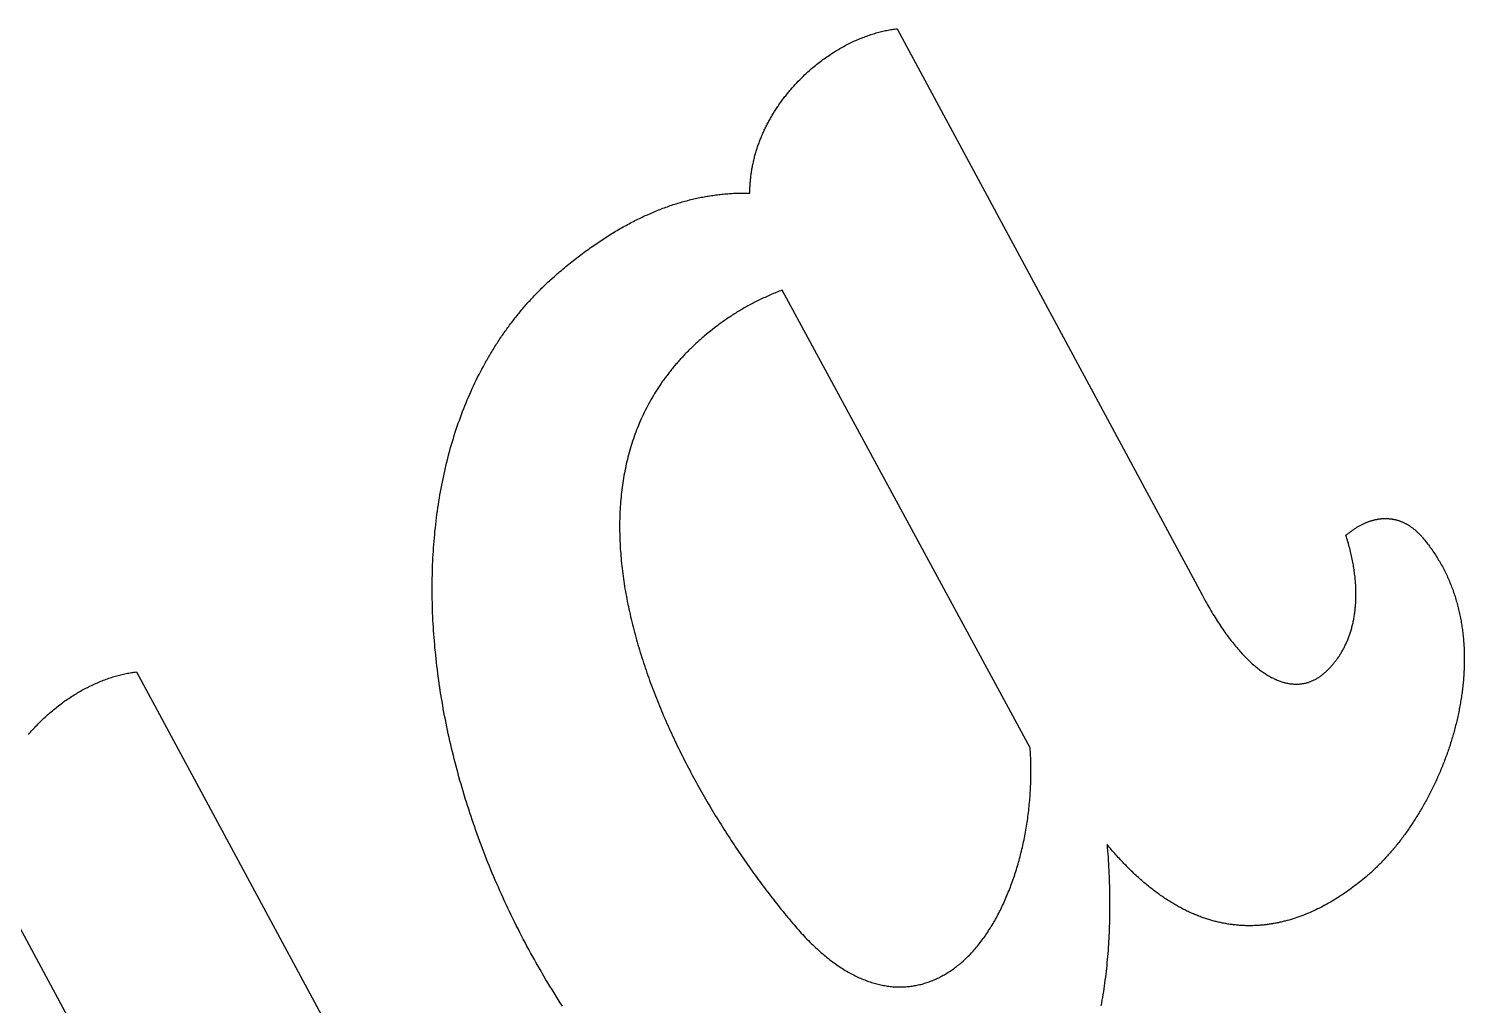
# Model space of a CAD drawing. Extents: x 156 to 510, y 849 to 1306.
# Drawn here: x 477 to 509.56, y 962.77 to 984.94 of the extents above; entities that cross this region are included whole.
import ezdxf

# ---------------------------------------------------------------- set-up
doc = ezdxf.new("R2010")
doc.units = 0
doc.layers.add('color#7d7d7dff', color=1, linetype='CONTINUOUS')

msp = doc.modelspace()

# ---------------------------------------------------------------- linework, layer by layer
at = {"layer": 'color#7d7d7dff'}
for points in [[(489.103, 962.758), (489.056, 962.832), (489.008, 962.906), (488.961, 962.981), (488.914, 963.055), (488.868, 963.13), (488.822, 963.205), (488.776, 963.281), (488.731, 963.356), (488.686, 963.432), (488.642, 963.507), (488.598, 963.583), (488.554, 963.66), (488.511, 963.736), (488.468, 963.812), (488.425, 963.889), (488.383, 963.966), (488.341, 964.043), (488.299, 964.12), (488.258, 964.197), (488.217, 964.275), (488.177, 964.353), (488.137, 964.43), (488.097, 964.508), (488.058, 964.586), (488.019, 964.665), (487.98, 964.743), (487.942, 964.821), (487.905, 964.9), (487.867, 964.979), (487.83, 965.058), (487.793, 965.137), (487.757, 965.216), (487.721, 965.295), (487.686, 965.374), (487.651, 965.454), (487.616, 965.533), (487.582, 965.613), (487.548, 965.693), (487.514, 965.773), (487.481, 965.852), (487.448, 965.933), (487.416, 966.013), (487.384, 966.093), (487.353, 966.173), (487.321, 966.254), (487.291, 966.334), (487.26, 966.415), (487.23, 966.495), (487.2, 966.576), (487.171, 966.657), (487.142, 966.738), (487.114, 966.818), (487.086, 966.899), (487.058, 966.98), (487.031, 967.061), (487.004, 967.143), (486.978, 967.224), (486.952, 967.305), (486.926, 967.386), (486.901, 967.467), (486.876, 967.549), (486.852, 967.63), (486.828, 967.712), (486.804, 967.793), (486.781, 967.874), (486.758, 967.956), (486.736, 968.037), (486.714, 968.119), (486.692, 968.2), (486.671, 968.282), (486.65, 968.363), (486.63, 968.445), (486.61, 968.526), (486.59, 968.608), (486.571, 968.689), (486.553, 968.771), (486.534, 968.852), (486.516, 968.934), (486.499, 969.015), (486.482, 969.097), (486.465, 969.178), (486.449, 969.259), (486.433, 969.341), (486.418, 969.422), (486.403, 969.503), (486.389, 969.585), (486.374, 969.666), (486.361, 969.747), (486.348, 969.828), (486.335, 969.909), (486.322, 969.99), (486.31, 970.071), (486.299, 970.152), (486.288, 970.233), (486.277, 970.314), (486.267, 970.395), (486.257, 970.475), (486.247, 970.556), (486.238, 970.636), (486.23, 970.717), (486.222, 970.797), (486.214, 970.877), (486.207, 970.958), (486.2, 971.038), (486.194, 971.118), (486.188, 971.198), (486.182, 971.277), (486.177, 971.357), (486.172, 971.437), (486.168, 971.516), (486.164, 971.596), (486.161, 971.675), (486.158, 971.754), (486.156, 971.833), (486.154, 971.912), (486.152, 971.991), (486.151, 972.069), (486.15, 972.148), (486.15, 972.226), (486.15, 972.305), (486.151, 972.383), (486.152, 972.461), (486.154, 972.539), (486.156, 972.616), (486.158, 972.694), (486.161, 972.771), (486.164, 972.848), (486.168, 972.926), (486.172, 973.002), (486.177, 973.079), (486.182, 973.156), (486.188, 973.232), (486.194, 973.308), (486.2, 973.385), (486.207, 973.46), (486.214, 973.536), (486.222, 973.612), (486.231, 973.687), (486.239, 973.762), (486.249, 973.837), (486.258, 973.912), (486.269, 973.986), (486.279, 974.061), (486.29, 974.135), (486.302, 974.209), (486.314, 974.282), (486.326, 974.356), (486.339, 974.429), (486.353, 974.502), (486.366, 974.575), (486.381, 974.648), (486.396, 974.72), (486.411, 974.792), (486.427, 974.864), (486.443, 974.936), (486.459, 975.007), (486.477, 975.079), (486.494, 975.15), (486.512, 975.22), (486.531, 975.291), (486.55, 975.361), (486.569, 975.431), (486.589, 975.5), (486.61, 975.57), (486.631, 975.639), (486.652, 975.708), (486.674, 975.777), (486.696, 975.845), (486.719, 975.913), (486.743, 975.981), (486.766, 976.048), (486.791, 976.115), (486.815, 976.182), (486.841, 976.249), (486.866, 976.315), (486.893, 976.381), (486.919, 976.447), (486.946, 976.512), (486.974, 976.578), (487.002, 976.642), (487.031, 976.707), (487.06, 976.771), (487.09, 976.835), (487.12, 976.898), (487.15, 976.962), (487.181, 977.025), (487.213, 977.087), (487.245, 977.149), (487.278, 977.211), (487.311, 977.273), (487.344, 977.334), (487.361, 977.364), (487.378, 977.395), (487.395, 977.425), (487.413, 977.455), (487.43, 977.485), (487.448, 977.515), (487.465, 977.545), (487.483, 977.575), (487.501, 977.605), (487.519, 977.635), (487.538, 977.664), (487.556, 977.694), (487.574, 977.723), (487.593, 977.753), (487.612, 977.782), (487.63, 977.811), (487.649, 977.84), (487.668, 977.869), (487.688, 977.898), (487.707, 977.926), (487.726, 977.955), (487.746, 977.984), (487.766, 978.012), (487.786, 978.041), (487.805, 978.069), (487.826, 978.097), (487.846, 978.125), (487.866, 978.153), (487.887, 978.181), (487.907, 978.209), (487.928, 978.237), (487.949, 978.264), (487.97, 978.292), (487.991, 978.319), (488.012, 978.347), (488.033, 978.374), (488.055, 978.401), (488.076, 978.428), (488.098, 978.455), (488.12, 978.482), (488.142, 978.508), (488.164, 978.535), (488.186, 978.562), (488.209, 978.588), (488.231, 978.614), (488.254, 978.641), (488.276, 978.667), (488.299, 978.693), (488.322, 978.719), (488.345, 978.744), (488.369, 978.77), (488.392, 978.796), (488.416, 978.821), (488.439, 978.847), (488.463, 978.872), (488.487, 978.897), (488.511, 978.922), (488.535, 978.947), (488.559, 978.972), (488.584, 978.997), (488.608, 979.021), (488.633, 979.046), (488.658, 979.07), (488.683, 979.094), (488.708, 979.119), (488.733, 979.143), (488.758, 979.167), (488.784, 979.191), (488.809, 979.214), (488.835, 979.238), (488.861, 979.262), (488.887, 979.285), (488.913, 979.308), (488.939, 979.331), (488.966, 979.355), (488.992, 979.378), (489.019, 979.4), (489.045, 979.423), (489.08, 979.452), (489.115, 979.481), (489.149, 979.51), (489.184, 979.539), (489.219, 979.567), (489.253, 979.595), (489.288, 979.623), (489.322, 979.65), (489.357, 979.677), (489.391, 979.704), (489.425, 979.731), (489.46, 979.757), (489.494, 979.784), (489.528, 979.81), (489.563, 979.835), (489.597, 979.861), (489.631, 979.886), (489.665, 979.911), (489.7, 979.936), (489.734, 979.96), (489.768, 979.984), (489.802, 980.008), (489.836, 980.032), (489.87, 980.055), (489.904, 980.079), (489.938, 980.102), (489.972, 980.124), (490.006, 980.147), (490.04, 980.169), (490.074, 980.191), (490.108, 980.213), (490.142, 980.234), (490.176, 980.256), (490.21, 980.277), (490.243, 980.297), (490.277, 980.318), (490.311, 980.338), (490.345, 980.358), (490.378, 980.378), (490.412, 980.398), (490.446, 980.417), (490.48, 980.436), (490.513, 980.455), (490.547, 980.473), (490.581, 980.492), (490.614, 980.51), (490.648, 980.528), (490.681, 980.545), (490.715, 980.563), (490.749, 980.58), (490.782, 980.597), (490.816, 980.613), (490.849, 980.63), (490.883, 980.646), (490.916, 980.662), (490.95, 980.678), (490.983, 980.693), (491.017, 980.708), (491.05, 980.723), (491.084, 980.738), (491.117, 980.753), (491.151, 980.767), (491.184, 980.781), (491.217, 980.795), (491.251, 980.808), (491.284, 980.822), (491.318, 980.835), (491.351, 980.848), (491.384, 980.861), (491.418, 980.873), (491.451, 980.885), (491.484, 980.897), (491.518, 980.909), (491.551, 980.92), (491.584, 980.932), (491.618, 980.943), (491.651, 980.953), (491.685, 980.964), (491.718, 980.974), (491.751, 980.984), (491.784, 980.994), (491.818, 981.004), (491.851, 981.013), (491.884, 981.023), (491.918, 981.032), (491.951, 981.04), (491.984, 981.049), (492.018, 981.057), (492.051, 981.065), (492.084, 981.073), (492.118, 981.081), (492.151, 981.088), (492.184, 981.095), (492.218, 981.102), (492.251, 981.109), (492.284, 981.115), (492.318, 981.121), (492.351, 981.128), (492.384, 981.133), (492.418, 981.139), (492.451, 981.144), (492.484, 981.149), (492.518, 981.154), (492.551, 981.159), (492.585, 981.163), (492.618, 981.168), (492.651, 981.172), (492.685, 981.176), (492.718, 981.179), (492.752, 981.182), (492.785, 981.186), (492.818, 981.189), (492.852, 981.191), (492.885, 981.194), (492.919, 981.196), (492.952, 981.198), (492.986, 981.2), (493.019, 981.202), (493.053, 981.203), (493.086, 981.204), (493.12, 981.205), (493.153, 981.206), (493.187, 981.206), (493.221, 981.207), (493.254, 981.207), (493.288, 981.207), (493.321, 981.206), (493.355, 981.206), (493.355, 981.232), (493.356, 981.259), (493.356, 981.285), (493.357, 981.312), (493.358, 981.338), (493.359, 981.364), (493.361, 981.39), (493.363, 981.417), (493.364, 981.443), (493.367, 981.469), (493.369, 981.495), (493.371, 981.521), (493.374, 981.547), (493.377, 981.573), (493.38, 981.599), (493.384, 981.625), (493.387, 981.65), (493.391, 981.676), (493.395, 981.702), (493.399, 981.727), (493.403, 981.753), (493.408, 981.778), (493.413, 981.804), (493.418, 981.829), (493.423, 981.855), (493.428, 981.88), (493.434, 981.905), (493.439, 981.93), (493.445, 981.955), (493.451, 981.98), (493.458, 982.005), (493.464, 982.03), (493.471, 982.055), (493.478, 982.08), (493.485, 982.105), (493.492, 982.13), (493.499, 982.154), (493.507, 982.179), (493.514, 982.203), (493.522, 982.228), (493.53, 982.252), (493.539, 982.276), (493.547, 982.301), (493.556, 982.325), (493.565, 982.349), (493.574, 982.373), (493.583, 982.397), (493.592, 982.421), (493.601, 982.445), (493.611, 982.468), (493.621, 982.492), (493.631, 982.516), (493.641, 982.539), (493.651, 982.563), (493.662, 982.586), (493.672, 982.61), (493.683, 982.633), (493.694, 982.656), (493.705, 982.679), (493.716, 982.702), (493.728, 982.725), (493.739, 982.748), (493.751, 982.771), (493.763, 982.793), (493.775, 982.816), (493.787, 982.839), (493.799, 982.861), (493.812, 982.883), (493.824, 982.906), (493.837, 982.928), (493.85, 982.95), (493.863, 982.972), (493.876, 982.994), (493.89, 983.016), (493.903, 983.038), (493.917, 983.06), (493.93, 983.081), (493.944, 983.103), (493.958, 983.124), (493.972, 983.146), (493.987, 983.167), (494.001, 983.188), (494.015, 983.209), (494.03, 983.23), (494.045, 983.251), (494.06, 983.272), (494.075, 983.293), (494.09, 983.313), (494.105, 983.334), (494.121, 983.354), (494.136, 983.375), (494.152, 983.395), (494.168, 983.415), (494.183, 983.435), (494.199, 983.455), (494.216, 983.475), (494.232, 983.495), (494.248, 983.514), (494.265, 983.534), (494.281, 983.553), (494.315, 983.592), (494.349, 983.63), (494.383, 983.668), (494.418, 983.705), (494.453, 983.742), (494.488, 983.779), (494.524, 983.815), (494.561, 983.85), (494.597, 983.886), (494.634, 983.92), (494.672, 983.955), (494.71, 983.988), (494.748, 984.022), (494.786, 984.055), (494.814, 984.078), (494.842, 984.101), (494.87, 984.124), (494.898, 984.146), (494.927, 984.169), (494.955, 984.19), (494.984, 984.212), (495.013, 984.233), (495.042, 984.255), (495.071, 984.275), (495.1, 984.296), (495.129, 984.316), (495.159, 984.336), (495.188, 984.355), (495.218, 984.375), (495.247, 984.394), (495.277, 984.412), (495.307, 984.431), (495.337, 984.449), (495.367, 984.467), (495.397, 984.484), (495.427, 984.502), (495.457, 984.518), (495.488, 984.535), (495.518, 984.551), (495.548, 984.567), (495.579, 984.583), (495.609, 984.598), (495.64, 984.613), (495.67, 984.628), (495.701, 984.642), (495.731, 984.657), (495.762, 984.67), (495.792, 984.684), (495.823, 984.697), (495.854, 984.71), (495.884, 984.722), (495.915, 984.734), (495.945, 984.746), (495.976, 984.758), (496.006, 984.769), (496.037, 984.78), (496.068, 984.791), (496.098, 984.801), (496.128, 984.811), (496.159, 984.82), (496.189, 984.83), (496.22, 984.839), (496.25, 984.847), (496.28, 984.855), (496.31, 984.863), (496.34, 984.871), (496.37, 984.878), (496.4, 984.885), (496.43, 984.892), (496.46, 984.898), (496.49, 984.904), (496.52, 984.91), (496.549, 984.915), (496.579, 984.92), (496.608, 984.924), (496.637, 984.928), (496.666, 984.932), (496.695, 984.936), (503.611, 972.089), (503.636, 972.043), (503.66, 971.997), (503.685, 971.952), (503.71, 971.908), (503.735, 971.864), (503.759, 971.821), (503.784, 971.778), (503.809, 971.736), (503.834, 971.694), (503.858, 971.653), (503.883, 971.613), (503.908, 971.573), (503.932, 971.534), (503.957, 971.495), (503.982, 971.457), (504.006, 971.42), (504.031, 971.383), (504.055, 971.346), (504.08, 971.31), (504.104, 971.275), (504.129, 971.24), (504.153, 971.206), (504.177, 971.172), (504.202, 971.139), (504.226, 971.107), (504.25, 971.075), (504.275, 971.043), (504.299, 971.012), (504.323, 970.982), (504.347, 970.952), (504.371, 970.922), (504.396, 970.894), (504.42, 970.865), (504.444, 970.838), (504.468, 970.81), (504.491, 970.784), (504.515, 970.758), (504.539, 970.732), (504.563, 970.707), (504.587, 970.682), (504.61, 970.658), (504.634, 970.634), (504.658, 970.611), (504.681, 970.589), (504.705, 970.567), (504.728, 970.545), (504.751, 970.524), (504.775, 970.504), (504.798, 970.483), (504.821, 970.464), (504.844, 970.445), (504.867, 970.426), (504.891, 970.408), (504.913, 970.39), (504.936, 970.373), (504.959, 970.357), (504.982, 970.341), (505.005, 970.325), (505.027, 970.31), (505.05, 970.295), (505.072, 970.281), (505.095, 970.267), (505.117, 970.254), (505.14, 970.241), (505.162, 970.228), (505.184, 970.216), (505.206, 970.205), (505.228, 970.194), (505.25, 970.183), (505.272, 970.173), (505.293, 970.164), (505.315, 970.155), (505.337, 970.146), (505.358, 970.138), (505.38, 970.13), (505.401, 970.122), (505.422, 970.115), (505.443, 970.109), (505.465, 970.103), (505.486, 970.097), (505.506, 970.092), (505.527, 970.087), (505.548, 970.083), (505.569, 970.079), (505.589, 970.075), (505.61, 970.072), (505.63, 970.07), (505.65, 970.067), (505.67, 970.066), (505.69, 970.064), (505.71, 970.063), (505.73, 970.063), (505.75, 970.063), (505.77, 970.063), (505.789, 970.063), (505.809, 970.064), (505.828, 970.066), (505.847, 970.068), (505.866, 970.07), (505.885, 970.073), (505.904, 970.076), (505.923, 970.079), (505.941, 970.083), (505.96, 970.087), (505.978, 970.092), (505.997, 970.097), (506.015, 970.102), (506.033, 970.108), (506.051, 970.114), (506.069, 970.12), (506.087, 970.127), (506.104, 970.134), (506.122, 970.142), (506.139, 970.15), (506.156, 970.158), (506.173, 970.167), (506.19, 970.176), (506.207, 970.185), (506.224, 970.195), (506.24, 970.205), (506.257, 970.216), (506.273, 970.227), (506.289, 970.238), (506.305, 970.249), (506.321, 970.261), (506.337, 970.273), (506.353, 970.286), (506.368, 970.299), (506.382, 970.311), (506.396, 970.323), (506.41, 970.335), (506.423, 970.347), (506.437, 970.36), (506.45, 970.373), (506.464, 970.386), (506.477, 970.399), (506.49, 970.413), (506.504, 970.426), (506.517, 970.44), (506.53, 970.454), (506.543, 970.468), (506.556, 970.483), (506.568, 970.497), (506.581, 970.512), (506.594, 970.527), (506.606, 970.542), (506.618, 970.558), (506.631, 970.573), (506.643, 970.589), (506.655, 970.605), (506.667, 970.621), (506.679, 970.637), (506.69, 970.654), (506.702, 970.671), (506.713, 970.688), (506.725, 970.705), (506.736, 970.722), (506.747, 970.74), (506.758, 970.758), (506.769, 970.776), (506.78, 970.794), (506.79, 970.812), (506.801, 970.831), (506.811, 970.849), (506.821, 970.868), (506.831, 970.888), (506.841, 970.907), (506.851, 970.926), (506.86, 970.946), (506.87, 970.966), (506.879, 970.986), (506.888, 971.007), (506.897, 971.027), (506.906, 971.048), (506.915, 971.069), (506.923, 971.09), (506.931, 971.111), (506.94, 971.133), (506.948, 971.155), (506.955, 971.177), (506.963, 971.199), (506.97, 971.221), (506.978, 971.244), (506.985, 971.266), (506.992, 971.289), (506.998, 971.313), (507.005, 971.336), (507.011, 971.36), (507.017, 971.383), (507.023, 971.407), (507.029, 971.431), (507.035, 971.456), (507.04, 971.48), (507.045, 971.505), (507.05, 971.53), (507.055, 971.555), (507.059, 971.581), (507.064, 971.606), (507.068, 971.632), (507.071, 971.658), (507.075, 971.684), (507.079, 971.711), (507.082, 971.737), (507.085, 971.764), (507.087, 971.791), (507.09, 971.818), (507.092, 971.846), (507.094, 971.873), (507.096, 971.901), (507.098, 971.929), (507.099, 971.957), (507.1, 971.986), (507.101, 972.014), (507.102, 972.043), (507.102, 972.072), (507.102, 972.101), (507.102, 972.131), (507.102, 972.16), (507.101, 972.19), (507.1, 972.22), (507.099, 972.251), (507.097, 972.281), (507.096, 972.312), (507.094, 972.343), (507.091, 972.374), (507.089, 972.405), (507.086, 972.436), (507.083, 972.468), (507.08, 972.5), (507.076, 972.532), (507.072, 972.564), (507.068, 972.597), (507.063, 972.63), (507.058, 972.663), (507.053, 972.696), (507.048, 972.729), (507.042, 972.763), (507.036, 972.796), (507.03, 972.83), (507.023, 972.864), (507.017, 972.899), (507.009, 972.933), (507.002, 972.968), (506.994, 973.003), (506.986, 973.038), (506.977, 973.074), (506.969, 973.109), (506.959, 973.145), (506.95, 973.181), (506.94, 973.217), (506.93, 973.254), (506.92, 973.29), (506.909, 973.327), (506.898, 973.364), (506.887, 973.401), (506.875, 973.439), (506.889, 973.451), (506.904, 973.463), (506.919, 973.475), (506.933, 973.487), (506.948, 973.498), (506.963, 973.51), (506.977, 973.521), (506.992, 973.532), (507.007, 973.542), (507.022, 973.553), (507.036, 973.563), (507.051, 973.573), (507.066, 973.583), (507.08, 973.593), (507.095, 973.602), (507.11, 973.612), (507.124, 973.621), (507.139, 973.63), (507.154, 973.638), (507.168, 973.647), (507.183, 973.655), (507.198, 973.663), (507.212, 973.671), (507.227, 973.679), (507.242, 973.686), (507.256, 973.693), (507.271, 973.7), (507.286, 973.707), (507.3, 973.714), (507.315, 973.72), (507.329, 973.727), (507.344, 973.733), (507.358, 973.739), (507.373, 973.744), (507.388, 973.75), (507.402, 973.755), (507.417, 973.76), (507.431, 973.765), (507.446, 973.769), (507.46, 973.774), (507.475, 973.778), (507.489, 973.782), (507.503, 973.786), (507.518, 973.79), (507.532, 973.793), (507.547, 973.796), (507.561, 973.799), (507.575, 973.802), (507.59, 973.805), (507.604, 973.807), (507.618, 973.81), (507.632, 973.812), (507.647, 973.814), (507.661, 973.815), (507.675, 973.817), (507.689, 973.818), (507.703, 973.819), (507.717, 973.82), (507.732, 973.82), (507.746, 973.821), (507.76, 973.821), (507.774, 973.821), (507.788, 973.821), (507.802, 973.821), (507.816, 973.82), (507.83, 973.819), (507.843, 973.818), (507.857, 973.817), (507.871, 973.816), (507.885, 973.814), (507.899, 973.813), (507.912, 973.811), (507.926, 973.809), (507.94, 973.806), (507.953, 973.804), (507.967, 973.801), (507.98, 973.798), (507.994, 973.795), (508.007, 973.792), (508.021, 973.788), (508.034, 973.784), (508.048, 973.78), (508.061, 973.776), (508.074, 973.772), (508.088, 973.767), (508.101, 973.763), (508.114, 973.758), (508.127, 973.753), (508.14, 973.747), (508.153, 973.742), (508.166, 973.736), (508.179, 973.73), (508.192, 973.724), (508.205, 973.718), (508.218, 973.711), (508.231, 973.705), (508.244, 973.698), (508.256, 973.691), (508.269, 973.683), (508.282, 973.676), (508.294, 973.668), (508.307, 973.66), (508.319, 973.652), (508.332, 973.644), (508.344, 973.635), (508.356, 973.627), (508.369, 973.618), (508.381, 973.609), (508.393, 973.599), (508.405, 973.59), (508.417, 973.58), (508.429, 973.57), (508.441, 973.56), (508.453, 973.55), (508.465, 973.54), (508.477, 973.529), (508.489, 973.518), (508.501, 973.507), (508.512, 973.496), (508.524, 973.484), (508.535, 973.473), (508.547, 973.461), (508.558, 973.449), (508.57, 973.437), (508.581, 973.424), (508.592, 973.412), (508.603, 973.399), (508.615, 973.386), (508.637, 973.359), (508.66, 973.331), (508.682, 973.304), (508.704, 973.277), (508.725, 973.249), (508.746, 973.221), (508.767, 973.193), (508.788, 973.165), (508.808, 973.137), (508.828, 973.109), (508.848, 973.08), (508.867, 973.052), (508.886, 973.023), (508.905, 972.995), (508.923, 972.966), (508.942, 972.937), (508.96, 972.908), (508.977, 972.878), (508.995, 972.849), (509.012, 972.819), (509.029, 972.79), (509.045, 972.76), (509.061, 972.73), (509.077, 972.7), (509.093, 972.67), (509.108, 972.64), (509.123, 972.61), (509.138, 972.58), (509.153, 972.549), (509.167, 972.519), (509.181, 972.488), (509.195, 972.457), (509.208, 972.427), (509.221, 972.396), (509.234, 972.365), (509.247, 972.334), (509.259, 972.302), (509.271, 972.271), (509.283, 972.24), (509.295, 972.208), (509.306, 972.177), (509.317, 972.145), (509.328, 972.113), (509.339, 972.081), (509.349, 972.05), (509.359, 972.018), (509.369, 971.986), (509.378, 971.953), (509.387, 971.921), (509.396, 971.889), (509.405, 971.857), (509.413, 971.824), (509.422, 971.792), (509.43, 971.759), (509.437, 971.727), (509.445, 971.694), (509.452, 971.661), (509.459, 971.628), (509.466, 971.596), (509.472, 971.563), (509.478, 971.53), (509.484, 971.497), (509.49, 971.464), (509.496, 971.43), (509.501, 971.397), (509.506, 971.364), (509.511, 971.331), (509.515, 971.297), (509.52, 971.264), (509.524, 971.231), (509.528, 971.197), (509.531, 971.164), (509.535, 971.13), (509.538, 971.096), (509.541, 971.063), (509.543, 971.029), (509.546, 970.995), (509.548, 970.962), (509.55, 970.928), (509.552, 970.894), (509.554, 970.86), (509.555, 970.826), (509.556, 970.792), (509.557, 970.758), (509.558, 970.724), (509.558, 970.69), (509.558, 970.656), (509.558, 970.622), (509.558, 970.588), (509.558, 970.554), (509.557, 970.52), (509.557, 970.486), (509.555, 970.452), (509.554, 970.418), (509.553, 970.384), (509.551, 970.349), (509.549, 970.315), (509.547, 970.281), (509.545, 970.247), (509.543, 970.213), (509.54, 970.178), (509.537, 970.144), (509.534, 970.11), (509.531, 970.076), (509.527, 970.042), (509.524, 970.008), (509.52, 969.973), (509.516, 969.939), (509.511, 969.905), (509.507, 969.871), (509.502, 969.837), (509.497, 969.802), (509.492, 969.768), (509.487, 969.734), (509.482, 969.7), (509.476, 969.666), (509.47, 969.632), (509.464, 969.598), (509.458, 969.564), (509.452, 969.53), (509.446, 969.496), (509.439, 969.462), (509.432, 969.428), (509.425, 969.394), (509.418, 969.36), (509.41, 969.326), (509.403, 969.293), (509.395, 969.259), (509.387, 969.225), (509.379, 969.191), (509.371, 969.158), (509.362, 969.124), (509.354, 969.09), (509.345, 969.057), (509.336, 969.023), (509.327, 968.99), (509.318, 968.956), (509.308, 968.923), (509.299, 968.89), (509.289, 968.856), (509.279, 968.823), (509.269, 968.79), (509.258, 968.757), (509.248, 968.724), (509.238, 968.691), (509.227, 968.658), (509.216, 968.625), (509.205, 968.592), (509.194, 968.559), (509.182, 968.526), (509.171, 968.494), (509.159, 968.461), (509.148, 968.429), (509.136, 968.396), (509.124, 968.364), (509.111, 968.332), (509.099, 968.299), (509.086, 968.267), (509.074, 968.235), (509.061, 968.203), (509.048, 968.171), (509.035, 968.139), (509.022, 968.107), (509.008, 968.076), (508.995, 968.044), (508.981, 968.013), (508.968, 967.981), (508.954, 967.95), (508.94, 967.918), (508.925, 967.887), (508.911, 967.856), (508.897, 967.825), (508.882, 967.794), (508.868, 967.763), (508.853, 967.733), (508.838, 967.702), (508.823, 967.672), (508.808, 967.641), (508.792, 967.611), (508.777, 967.581), (508.761, 967.55), (508.746, 967.52), (508.73, 967.491), (508.714, 967.461), (508.698, 967.431), (508.682, 967.402), (508.666, 967.372), (508.649, 967.343), (508.633, 967.314), (508.616, 967.284), (508.6, 967.255), (508.583, 967.227), (508.566, 967.198), (508.549, 967.169), (508.532, 967.141), (508.515, 967.112), (508.497, 967.084), (508.48, 967.056), (508.463, 967.028), (508.445, 967), (508.427, 966.972), (508.409, 966.945), (508.392, 966.917), (508.374, 966.89), (508.355, 966.863), (508.337, 966.836), (508.319, 966.809), (508.301, 966.782), (508.282, 966.755), (508.264, 966.729), (508.245, 966.703), (508.226, 966.676), (508.207, 966.65), (508.188, 966.625), (508.169, 966.599), (508.15, 966.573), (508.131, 966.548), (508.112, 966.523), (508.093, 966.497), (508.073, 966.472), (508.054, 966.448), (508.034, 966.423), (508.015, 966.398), (507.995, 966.374), (507.975, 966.35), (507.955, 966.326), (507.935, 966.302), (507.915, 966.279), (507.895, 966.255), (507.875, 966.232), (507.855, 966.209), (507.835, 966.186), (507.814, 966.163), (507.794, 966.14), (507.773, 966.118), (507.753, 966.096), (507.732, 966.073), (507.712, 966.052), (507.691, 966.03), (507.67, 966.008), (507.649, 965.987), (507.628, 965.966), (507.607, 965.945), (507.586, 965.924), (507.565, 965.904), (507.544, 965.883), (507.523, 965.863), (507.502, 965.843), (507.481, 965.823), (507.459, 965.804), (507.438, 965.784), (507.416, 965.765), (507.395, 965.746), (507.373, 965.727), (507.352, 965.709), (507.33, 965.69), (507.294, 965.66), (507.257, 965.629), (507.221, 965.599), (507.184, 965.57), (507.146, 965.54), (507.109, 965.511), (507.071, 965.482), (507.033, 965.454), (506.995, 965.426), (506.957, 965.398), (506.918, 965.37), (506.88, 965.343), (506.841, 965.316), (506.801, 965.29), (506.762, 965.264), (506.723, 965.238), (506.683, 965.213), (506.643, 965.188), (506.603, 965.163), (506.563, 965.139), (506.522, 965.115), (506.481, 965.092), (506.44, 965.069), (506.399, 965.047), (506.358, 965.025), (506.317, 965.003), (506.275, 964.982), (506.233, 964.961), (506.191, 964.941), (506.149, 964.921), (506.107, 964.902), (506.065, 964.883), (506.022, 964.865), (505.979, 964.847), (505.936, 964.83), (505.893, 964.813), (505.85, 964.797), (505.806, 964.781), (505.763, 964.766), (505.719, 964.751), (505.675, 964.737), (505.631, 964.723), (505.587, 964.71), (505.542, 964.698), (505.52, 964.692), (505.498, 964.686), (505.475, 964.68), (505.453, 964.675), (505.431, 964.669), (505.408, 964.664), (505.386, 964.659), (505.363, 964.654), (505.341, 964.649), (505.318, 964.645), (505.295, 964.64), (505.273, 964.636), (505.25, 964.632), (505.227, 964.628), (505.205, 964.624), (505.182, 964.62), (505.159, 964.617), (505.136, 964.613), (505.113, 964.61), (505.09, 964.607), (505.068, 964.604), (505.045, 964.601), (505.022, 964.599), (504.998, 964.596), (504.975, 964.594), (504.952, 964.592), (504.929, 964.59), (504.906, 964.588), (504.883, 964.587), (504.86, 964.585), (504.836, 964.584), (504.813, 964.583), (504.79, 964.582), (504.766, 964.581), (504.743, 964.581), (504.72, 964.58), (504.696, 964.58), (504.673, 964.58), (504.649, 964.58), (504.626, 964.581), (504.602, 964.581), (504.579, 964.582), (504.555, 964.583), (504.531, 964.584), (504.508, 964.585), (504.484, 964.587), (504.46, 964.588), (504.436, 964.59), (504.413, 964.592), (504.389, 964.594), (504.365, 964.597), (504.341, 964.599), (504.317, 964.602), (504.293, 964.605), (504.269, 964.608), (504.246, 964.611), (504.222, 964.615), (504.198, 964.619), (504.174, 964.623), (504.149, 964.627), (504.125, 964.631), (504.101, 964.636), (504.077, 964.64), (504.053, 964.645), (504.029, 964.65), (504.005, 964.656), (503.98, 964.661), (503.956, 964.667), (503.932, 964.673), (503.908, 964.679), (503.883, 964.685), (503.859, 964.692), (503.835, 964.699), (503.81, 964.706), (503.786, 964.713), (503.762, 964.72), (503.737, 964.728), (503.713, 964.736), (503.688, 964.744), (503.664, 964.752), (503.639, 964.76), (503.615, 964.769), (503.59, 964.778), (503.565, 964.787), (503.541, 964.796), (503.516, 964.806), (503.492, 964.816), (503.467, 964.826), (503.442, 964.836), (503.418, 964.847), (503.393, 964.857), (503.368, 964.868), (503.344, 964.879), (503.319, 964.891), (503.294, 964.902), (503.269, 964.914), (503.244, 964.926), (503.22, 964.938), (503.195, 964.951), (503.17, 964.964), (503.145, 964.977), (503.12, 964.99), (503.095, 965.003), (503.07, 965.017), (503.045, 965.031), (503.021, 965.045), (502.996, 965.059), (502.971, 965.074), (502.946, 965.089), (502.921, 965.104), (502.896, 965.119), (502.871, 965.135), (502.846, 965.151), (502.821, 965.167), (502.796, 965.183), (502.77, 965.2), (502.745, 965.217), (502.72, 965.234), (502.695, 965.251), (502.67, 965.269), (502.645, 965.286), (502.62, 965.304), (502.595, 965.323), (502.57, 965.341), (502.544, 965.36), (502.519, 965.379), (502.494, 965.399), (502.469, 965.418), (502.444, 965.438), (502.418, 965.458), (502.393, 965.479), (502.368, 965.499), (502.343, 965.52), (502.317, 965.542), (502.292, 965.563), (502.267, 965.585), (502.242, 965.607), (502.216, 965.629), (502.191, 965.651), (502.166, 965.674), (502.14, 965.697), (502.115, 965.721), (502.09, 965.744), (502.065, 965.768), (502.039, 965.792), (502.014, 965.817), (501.989, 965.841), (501.963, 965.866), (501.938, 965.891), (501.912, 965.917), (501.887, 965.943), (501.862, 965.969), (501.836, 965.995), (501.811, 966.022), (501.786, 966.049), (501.76, 966.076), (501.735, 966.103), (501.71, 966.131), (501.684, 966.159), (501.659, 966.188), (501.633, 966.216), (501.608, 966.245), (501.583, 966.274), (501.557, 966.304), (501.532, 966.334), (501.506, 966.364), (501.481, 966.394), (501.456, 966.425), (501.462, 966.352), (501.467, 966.279), (501.473, 966.206), (501.478, 966.134), (501.482, 966.061), (501.487, 965.989), (501.491, 965.916), (501.495, 965.844), (501.498, 965.772), (501.501, 965.7), (501.504, 965.629), (501.506, 965.557), (501.509, 965.485), (501.511, 965.414), (501.512, 965.343), (501.513, 965.271), (501.514, 965.2), (501.515, 965.13), (501.515, 965.059), (501.515, 964.988), (501.514, 964.918), (501.514, 964.848), (501.512, 964.777), (501.511, 964.707), (501.509, 964.638), (501.507, 964.568), (501.505, 964.499), (501.502, 964.429), (501.499, 964.36), (501.495, 964.291), (501.491, 964.222), (501.487, 964.154), (501.483, 964.086), (501.478, 964.017), (501.473, 963.949), (501.467, 963.881), (501.461, 963.814), (501.455, 963.746), (501.448, 963.679), (501.441, 963.612), (501.434, 963.545), (501.426, 963.479), (501.418, 963.412), (501.409, 963.346), (501.4, 963.28), (501.391, 963.215), (501.382, 963.149), (501.372, 963.084), (501.362, 963.019), (501.351, 962.954), (501.34, 962.89), (501.328, 962.825), (501.317, 962.761)], [(476.991, 968.918), (477.015, 968.946), (477.039, 968.973), (477.064, 969.001), (477.088, 969.028), (477.113, 969.055), (477.138, 969.082), (477.163, 969.108), (477.189, 969.135), (477.214, 969.161), (477.24, 969.187), (477.266, 969.213), (477.292, 969.238), (477.319, 969.264), (477.345, 969.289), (477.372, 969.314), (477.399, 969.339), (477.426, 969.363), (477.453, 969.387), (477.481, 969.412), (477.508, 969.435), (477.536, 969.459), (477.564, 969.482), (477.592, 969.505), (477.62, 969.528), (477.648, 969.551), (477.677, 969.573), (477.705, 969.595), (477.734, 969.617), (477.763, 969.638), (477.792, 969.659), (477.821, 969.68), (477.85, 969.7), (477.879, 969.72), (477.909, 969.74), (477.938, 969.76), (477.968, 969.779), (477.997, 969.798), (478.027, 969.817), (478.057, 969.835), (478.087, 969.853), (478.117, 969.871), (478.147, 969.889), (478.177, 969.906), (478.207, 969.923), (478.237, 969.939), (478.268, 969.956), (478.298, 969.972), (478.329, 969.987), (478.359, 970.003), (478.389, 970.018), (478.42, 970.032), (478.45, 970.047), (478.481, 970.061), (478.512, 970.075), (478.542, 970.088), (478.573, 970.101), (478.603, 970.114), (478.634, 970.127), (478.665, 970.139), (478.695, 970.151), (478.726, 970.162), (478.756, 970.174), (478.787, 970.184), (478.817, 970.195), (478.848, 970.205), (478.878, 970.215), (478.909, 970.225), (478.939, 970.234), (478.969, 970.243), (479, 970.252), (479.03, 970.26), (479.06, 970.268), (479.09, 970.275), (479.12, 970.283), (479.15, 970.29), (479.18, 970.296), (479.21, 970.302), (479.24, 970.308), (479.269, 970.314), (479.299, 970.319), (479.328, 970.324), (479.358, 970.329), (479.387, 970.333), (479.416, 970.337), (479.445, 970.34), (486.361, 957.494)], [(482.433, 954.058), (476.525, 965.045)]]:
    msp.add_lwpolyline(points, dxfattribs=at)
msp.add_lwpolyline([(498.141, 963.733), (498.165, 963.754), (498.19, 963.776), (498.214, 963.798), (498.238, 963.82), (498.262, 963.843), (498.286, 963.866), (498.31, 963.889), (498.334, 963.913), (498.357, 963.937), (498.38, 963.962), (498.403, 963.987), (498.426, 964.013), (498.449, 964.038), (498.472, 964.065), (498.494, 964.091), (498.517, 964.118), (498.539, 964.145), (498.561, 964.173), (498.582, 964.201), (498.604, 964.229), (498.626, 964.258), (498.647, 964.287), (498.668, 964.316), (498.689, 964.346), (498.71, 964.376), (498.73, 964.407), (498.751, 964.437), (498.771, 964.468), (498.791, 964.5), (498.811, 964.531), (498.831, 964.563), (498.85, 964.596), (498.87, 964.628), (498.889, 964.661), (498.908, 964.694), (498.927, 964.728), (498.946, 964.762), (498.964, 964.796), (498.982, 964.83), (499, 964.865), (499.018, 964.9), (499.036, 964.935), (499.053, 964.97), (499.071, 965.006), (499.088, 965.042), (499.105, 965.078), (499.121, 965.115), (499.138, 965.152), (499.154, 965.189), (499.17, 965.226), (499.186, 965.263), (499.202, 965.301), (499.217, 965.339), (499.233, 965.377), (499.248, 965.416), (499.263, 965.455), (499.277, 965.494), (499.292, 965.533), (499.306, 965.572), (499.32, 965.612), (499.334, 965.651), (499.348, 965.691), (499.361, 965.732), (499.374, 965.772), (499.387, 965.813), (499.4, 965.853), (499.412, 965.894), (499.425, 965.936), (499.437, 965.977), (499.448, 966.019), (499.46, 966.06), (499.471, 966.102), (499.483, 966.144), (499.494, 966.186), (499.504, 966.229), (499.515, 966.271), (499.525, 966.314), (499.535, 966.357), (499.545, 966.4), (499.554, 966.443), (499.563, 966.486), (499.573, 966.53), (499.581, 966.573), (499.59, 966.617), (499.598, 966.661), (499.606, 966.705), (499.614, 966.749), (499.622, 966.793), (499.629, 966.838), (499.636, 966.882), (499.643, 966.927), (499.65, 966.971), (499.656, 967.016), (499.662, 967.061), (499.668, 967.106), (499.674, 967.151), (499.679, 967.196), (499.684, 967.241), (499.689, 967.286), (499.693, 967.332), (499.698, 967.377), (499.702, 967.423), (499.705, 967.468), (499.709, 967.514), (499.712, 967.56), (499.715, 967.605), (499.718, 967.651), (499.72, 967.697), (499.723, 967.743), (499.724, 967.789), (499.726, 967.835), (499.727, 967.881), (499.728, 967.927), (499.729, 967.973), (499.73, 968.019), (499.73, 968.066), (499.73, 968.112), (499.73, 968.158), (499.729, 968.204), (499.728, 968.25), (499.727, 968.297), (499.726, 968.343), (499.724, 968.389), (499.722, 968.435), (499.72, 968.482), (499.717, 968.528), (499.714, 968.574), (499.711, 968.62), (494.09, 979.003), (494.056, 978.99), (494.022, 978.977), (493.989, 978.963), (493.955, 978.95), (493.922, 978.937), (493.89, 978.923), (493.857, 978.909), (493.825, 978.896), (493.793, 978.882), (493.761, 978.868), (493.73, 978.854), (493.699, 978.839), (493.668, 978.825), (493.637, 978.811), (493.606, 978.796), (493.576, 978.782), (493.546, 978.767), (493.516, 978.752), (493.486, 978.737), (493.456, 978.722), (493.427, 978.707), (493.398, 978.691), (493.369, 978.676), (493.34, 978.661), (493.312, 978.645), (493.283, 978.629), (493.255, 978.614), (493.227, 978.598), (493.199, 978.582), (493.172, 978.565), (493.144, 978.549), (493.117, 978.533), (493.09, 978.516), (493.063, 978.5), (493.036, 978.483), (493.01, 978.467), (492.983, 978.45), (492.957, 978.433), (492.931, 978.416), (492.905, 978.399), (492.879, 978.381), (492.853, 978.364), (492.828, 978.346), (492.802, 978.329), (492.777, 978.311), (492.752, 978.293), (492.727, 978.276), (492.702, 978.258), (492.677, 978.24), (492.653, 978.221), (492.628, 978.203), (492.604, 978.185), (492.555, 978.148), (492.507, 978.11), (492.46, 978.072), (492.413, 978.034), (492.366, 977.996), (492.319, 977.957), (492.296, 977.937), (492.273, 977.917), (492.25, 977.897), (492.227, 977.877), (492.205, 977.857), (492.182, 977.837), (492.16, 977.817), (492.138, 977.797), (492.116, 977.776), (492.094, 977.756), (492.072, 977.735), (492.051, 977.715), (492.029, 977.694), (492.008, 977.674), (491.987, 977.653), (491.966, 977.632), (491.945, 977.611), (491.925, 977.59), (491.904, 977.569), (491.884, 977.548), (491.864, 977.527), (491.844, 977.506), (491.824, 977.485), (491.804, 977.463), (491.785, 977.442), (491.766, 977.421), (491.746, 977.399), (491.727, 977.378), (491.708, 977.356), (491.69, 977.334), (491.671, 977.313), (491.653, 977.291), (491.634, 977.269), (491.616, 977.247), (491.598, 977.225), (491.58, 977.203), (491.562, 977.181), (491.545, 977.159), (491.527, 977.136), (491.51, 977.114), (491.493, 977.092), (491.476, 977.069), (491.459, 977.047), (491.442, 977.024), (491.426, 977.002), (491.41, 976.979), (491.393, 976.957), (491.377, 976.934), (491.361, 976.911), (491.345, 976.888), (491.33, 976.865), (491.314, 976.842), (491.299, 976.819), (491.284, 976.796), (491.253, 976.75), (491.224, 976.703), (491.195, 976.656), (491.167, 976.61), (491.139, 976.562), (491.112, 976.515), (491.085, 976.467), (491.059, 976.419), (491.033, 976.371), (491.008, 976.323), (490.984, 976.275), (490.96, 976.226), (490.936, 976.177), (490.913, 976.128), (490.891, 976.079), (490.869, 976.03), (490.848, 975.98), (490.827, 975.93), (490.807, 975.88), (490.787, 975.83), (490.768, 975.78), (490.75, 975.73), (490.731, 975.679), (490.714, 975.628), (490.697, 975.577), (490.68, 975.526), (490.664, 975.475), (490.648, 975.423), (490.633, 975.371), (490.619, 975.319), (490.605, 975.268), (490.591, 975.215), (490.578, 975.163), (490.565, 975.111), (490.553, 975.058), (490.542, 975.005), (490.531, 974.952), (490.52, 974.899), (490.51, 974.846), (490.5, 974.793), (490.491, 974.739), (490.482, 974.686), (490.474, 974.632), (490.466, 974.578), (490.458, 974.524), (490.451, 974.47), (490.445, 974.416), (490.439, 974.362), (490.433, 974.307), (490.428, 974.252), (490.424, 974.198), (490.419, 974.143), (490.416, 974.088), (490.412, 974.033), (490.409, 973.978), (490.407, 973.923), (490.405, 973.867), (490.403, 973.812), (490.402, 973.756), (490.401, 973.7), (490.401, 973.645), (490.401, 973.589), (490.402, 973.533), (490.403, 973.477), (490.404, 973.421), (490.406, 973.364), (490.408, 973.308), (490.41, 973.252), (490.413, 973.195), (490.417, 973.139), (490.42, 973.082), (490.425, 973.026), (490.429, 972.969), (490.434, 972.912), (490.439, 972.855), (490.445, 972.798), (490.451, 972.741), (490.458, 972.684), (490.465, 972.627), (490.472, 972.57), (490.479, 972.513), (490.487, 972.455), (490.496, 972.398), (490.505, 972.341), (490.514, 972.283), (490.523, 972.226), (490.533, 972.168), (490.543, 972.111), (490.554, 972.053), (490.564, 971.995), (490.576, 971.938), (490.587, 971.88), (490.599, 971.822), (490.611, 971.764), (490.624, 971.707), (490.637, 971.649), (490.65, 971.591), (490.664, 971.533), (490.677, 971.475), (490.692, 971.418), (490.706, 971.36), (490.721, 971.302), (490.736, 971.244), (490.752, 971.186), (490.768, 971.128), (490.784, 971.07), (490.8, 971.012), (490.817, 970.954), (490.834, 970.897), (490.851, 970.839), (490.869, 970.781), (490.887, 970.723), (490.905, 970.665), (490.924, 970.607), (490.943, 970.549), (490.962, 970.492), (490.981, 970.434), (491.001, 970.376), (491.021, 970.318), (491.041, 970.261), (491.062, 970.203), (491.082, 970.145), (491.103, 970.088), (491.125, 970.03), (491.146, 969.972), (491.168, 969.915), (491.19, 969.858), (491.213, 969.8), (491.235, 969.743), (491.258, 969.685), (491.281, 969.628), (491.305, 969.571), (491.328, 969.514), (491.352, 969.457), (491.376, 969.4), (491.4, 969.343), (491.425, 969.286), (491.45, 969.229), (491.475, 969.172), (491.5, 969.115), (491.526, 969.059), (491.551, 969.002), (491.577, 968.946), (491.603, 968.889), (491.63, 968.833), (491.656, 968.777), (491.683, 968.72), (491.71, 968.664), (491.737, 968.608), (491.765, 968.552), (491.792, 968.497), (491.82, 968.441), (491.848, 968.385), (491.876, 968.33), (491.905, 968.274), (491.933, 968.219), (491.962, 968.164), (491.991, 968.109), (492.02, 968.054), (492.049, 967.999), (492.079, 967.944), (492.108, 967.889), (492.138, 967.835), (492.168, 967.78), (492.198, 967.726), (492.228, 967.672), (492.259, 967.618), (492.29, 967.564), (492.32, 967.51), (492.351, 967.456), (492.382, 967.403), (492.413, 967.35), (492.445, 967.296), (492.476, 967.243), (492.508, 967.19), (492.54, 967.137), (492.572, 967.085), (492.604, 967.032), (492.636, 966.98), (492.668, 966.928), (492.701, 966.875), (492.733, 966.824), (492.766, 966.772), (492.799, 966.72), (492.832, 966.669), (492.865, 966.618), (492.898, 966.566), (492.931, 966.515), (492.965, 966.465), (492.998, 966.414), (493.032, 966.364), (493.065, 966.313), (493.099, 966.263), (493.133, 966.214), (493.167, 966.164), (493.201, 966.114), (493.235, 966.065), (493.269, 966.016), (493.303, 965.967), (493.338, 965.918), (493.372, 965.87), (493.407, 965.821), (493.441, 965.773), (493.476, 965.725), (493.511, 965.678), (493.546, 965.63), (493.58, 965.583), (493.615, 965.536), (493.65, 965.489), (493.685, 965.442), (493.72, 965.396), (493.755, 965.349), (493.791, 965.303), (493.826, 965.258), (493.861, 965.212), (493.896, 965.167), (493.932, 965.122), (493.967, 965.077), (494.002, 965.032), (494.038, 964.988), (494.073, 964.944), (494.109, 964.9), (494.144, 964.856), (494.18, 964.813), (494.215, 964.769), (494.251, 964.726), (494.286, 964.684), (494.322, 964.641), (494.358, 964.599), (494.39, 964.561), (494.423, 964.523), (494.455, 964.486), (494.488, 964.449), (494.521, 964.413), (494.553, 964.378), (494.586, 964.343), (494.618, 964.309), (494.651, 964.275), (494.683, 964.242), (494.716, 964.209), (494.748, 964.177), (494.781, 964.145), (494.813, 964.114), (494.846, 964.084), (494.878, 964.054), (494.911, 964.025), (494.943, 963.996), (494.975, 963.967), (495.008, 963.94), (495.04, 963.912), (495.072, 963.886), (495.104, 963.86), (495.136, 963.834), (495.169, 963.809), (495.201, 963.784), (495.233, 963.76), (495.265, 963.737), (495.297, 963.714), (495.329, 963.691), (495.361, 963.669), (495.393, 963.648), (495.425, 963.627), (495.456, 963.607), (495.488, 963.587), (495.52, 963.567), (495.552, 963.548), (495.583, 963.53), (495.615, 963.512), (495.647, 963.495), (495.678, 963.478), (495.71, 963.462), (495.741, 963.446), (495.773, 963.431), (495.804, 963.416), (495.835, 963.401), (495.866, 963.387), (495.898, 963.374), (495.929, 963.361), (495.96, 963.349), (495.991, 963.337), (496.022, 963.325), (496.053, 963.314), (496.084, 963.304), (496.114, 963.294), (496.145, 963.284), (496.176, 963.275), (496.206, 963.267), (496.237, 963.259), (496.267, 963.251), (496.298, 963.244), (496.328, 963.237), (496.359, 963.231), (496.389, 963.225), (496.419, 963.22), (496.449, 963.215), (496.479, 963.21), (496.509, 963.206), (496.539, 963.203), (496.569, 963.2), (496.598, 963.197), (496.628, 963.195), (496.658, 963.193), (496.687, 963.192), (496.717, 963.191), (496.746, 963.191), (496.775, 963.191), (496.804, 963.191), (496.834, 963.192), (496.863, 963.194), (496.891, 963.195), (496.92, 963.198), (496.949, 963.2), (496.978, 963.203), (497.006, 963.207), (497.035, 963.211), (497.063, 963.215), (497.092, 963.22), (497.12, 963.225), (497.148, 963.23), (497.176, 963.236), (497.204, 963.243), (497.232, 963.25), (497.26, 963.257), (497.287, 963.265), (497.315, 963.273), (497.342, 963.281), (497.37, 963.29), (497.397, 963.299), (497.424, 963.309), (497.451, 963.319), (497.478, 963.329), (497.505, 963.34), (497.532, 963.351), (497.559, 963.363), (497.585, 963.375), (497.612, 963.387), (497.638, 963.4), (497.664, 963.413), (497.69, 963.427), (497.716, 963.441), (497.742, 963.455), (497.768, 963.469), (497.794, 963.484), (497.819, 963.5), (497.845, 963.516), (497.87, 963.532), (497.895, 963.548), (497.92, 963.565), (497.945, 963.582), (497.97, 963.6), (497.995, 963.618), (498.02, 963.636), (498.044, 963.655), (498.068, 963.674), (498.093, 963.693), (498.117, 963.713), (498.141, 963.733)], close=True, dxfattribs=at)

doc.saveas('drawing.dxf')
